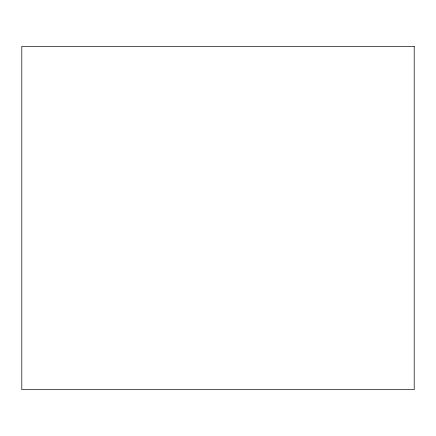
<?xml version="1.0" encoding="UTF-8"?>
<svg xmlns="http://www.w3.org/2000/svg" width="436" height="436" viewBox="0 0 436 436"><rect width="100%" height="100%" fill="white"/><g stroke="black" fill="none" stroke-linecap="round" stroke-linejoin="round"><path stroke-width="0.65" d="M414.2 46.325L21.8 46.325L21.8 389.675L414.2 389.675L414.2 46.325"/></g></svg>
